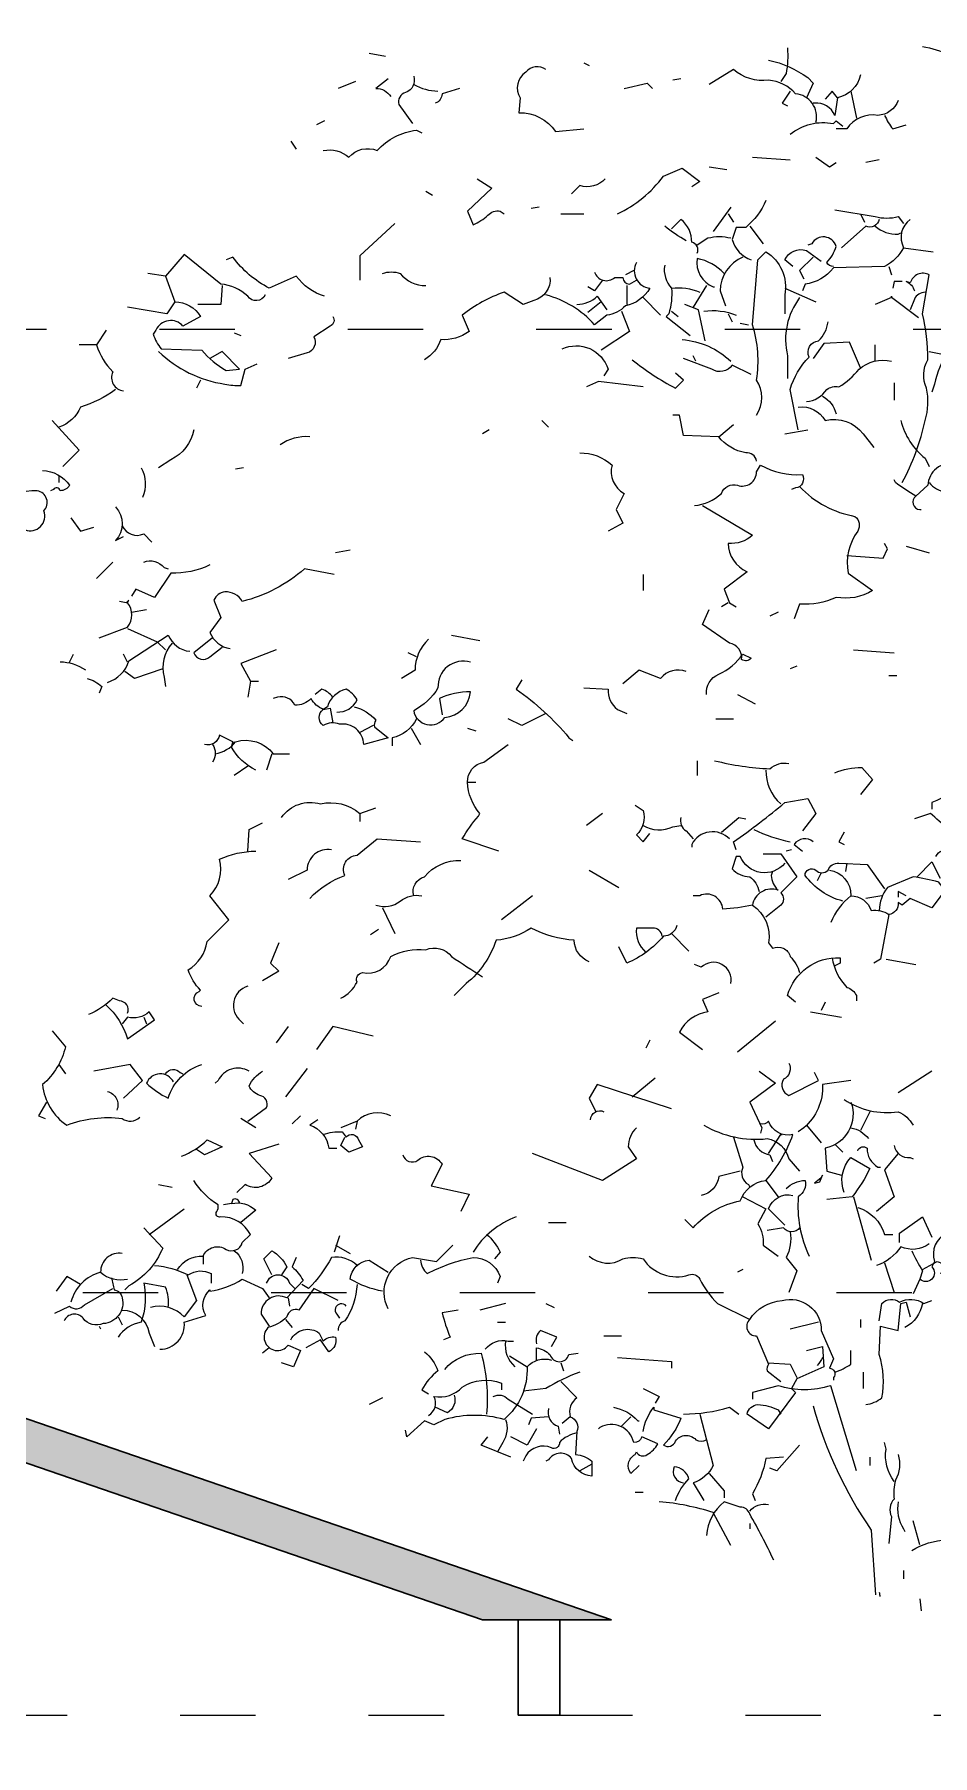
# Model space of a CAD drawing. Header units: millimetres. Extents: x 922141 to 965068, y 34629 to 256118.
# Drawn here: x 945021 to 947166, y 84381 to 88490 of the extents above; entities that cross this region are included whole.
import ezdxf

# ---------------------------------------------------------------- set-up
doc = ezdxf.new("R2010")
doc.units = ezdxf.units.MM
doc.linetypes.add('ACAD_ISO03W100', pattern=[30, 12, -18])
for name, color, linetype, lineweight in [('ABA_02_wall', 7, 'Continuous', 30), ('HATCH', 8, 'Continuous', 5), ('MCA__ LANDSCAPE', 136, 'Continuous', 5)]:
    doc.layers.add(name, color=color, linetype=linetype, lineweight=lineweight)
doc.layers.add('ABA_09_ hatch rcc', color=43, linetype='Continuous')
doc.layers.add('MCA__ PISCINA ELEV.', color=91, linetype='Continuous')

# ---------------------------------------------------------------- blocks, each defined once
blk = doc.blocks.new('05')
at = {"layer": 'HATCH'}
for points in [[(617832.1, 367496.1, -0.055374), (617828.9, 367434.8), (617816, 367415.5)], [(618154.4, 367499.3, -0.175232), (618270.4, 367438, -0.323349), (618328.4, 367444.5)], [(617787, 367467.1, -0.099014), (617880.4, 367425.2), (617893.3, 367412.3), (617877.2, 367376.8)], [(616878.1, 367421.9), (616849.1, 367399.4, -0.259125), (616884.5, 367380)], [(616939.3, 367428.4, -0.4142), (616920, 367389.7, 0.4142), (616903.9, 367360.7), (616936.1, 367315.6)], [(617255.2, 367444.5, 0.401794), (617206.8, 367438, 0.4142), (617193.9, 367376.8), (617190.7, 367341.4, -0.260452), (617277.7, 367296.2), (617345.4, 367302.7)], [(617899.8, 367318.8, 0.462555), (617851.4, 367386.5, 0.199997), (617787, 367418.7, -0.211655), (617703.2, 367444.5), (617645.2, 367409)], [(618006.1, 367431.6, -0.294113), (617951.3, 367376.8), (617938.4, 367392.9), (617922.3, 367373.6)], [(616939.3, 367409, 0.128769), (616997.3, 367392.9)], [(617048.9, 367399.4), (617007, 367386.5, -0.310577), (616990.9, 367363.9)], [(617951.3, 367376.8), (617944.9, 367334.9, 0.333328), (617896.6, 367363.9), (617893.3, 367363.9)], [(618096.4, 367370.4, -0.290726), (618048, 367334.9, 0.300995), (617973.9, 367302.7), (617948.1, 367302.7)], [(618064.1, 367334.9, 0.062256), (618083.5, 367302.7), (618115.7, 367312.3)], [(616723.4, 367251.1, -0.236053), (616784.6, 367235, -0.326447), (616852.3, 367251.1, -0.184021), (616945.8, 367299.5), (616958.7, 367293)], [(617838.5, 367289.8, -0.223526), (617941.7, 367315.6), (617948.1, 367322), (617964.2, 367309.1)], [(617426, 367099.6, 0.122345), (617535.6, 367189.9), (617580.7, 367209.2), (617622.6, 367177), (617603.3, 367164.1)], [(617090.8, 367183.4), (617126.3, 367160.9), (617068.2, 367106.1), (617081.1, 367073.8, 0.078461), (617116.6, 367096.4, -0.276978), (617145.6, 367106.1), (617155.3, 367099.6)], [(617397, 367183.4, -0.286789), (617335.8, 367167.3), (617316.4, 367148)], [(617780.5, 367131.9, -0.117401), (617732.2, 367067.4), (617709.6, 367067.4), (617699.9, 367038.4, 0.240356), (617745.1, 366990)], [(617616.2, 367006.2, 0.5), (617603.3, 367031.9, 0.2388), (617577.5, 367086.7), (617554.9, 367064.2)], [(618125.4, 367086.7, 0.376556), (618109.3, 367019.1, -0.145767), (618064.1, 366973.9), (617941.7, 366970.7, -0.199722), (617874, 366932), (617867.5, 366915.9)], [(617944.9, 367109.3), (618041.6, 367093.2, 0.121368), (618096.4, 367093.2), (618109.3, 367077.1)], [(618051.3, 367086.7, -0.480621), (618019, 367070.6), (617961, 367019.1)], [(617590.4, 367035.2, -0.042465), (617538.8, 367070.6)], [(617696.7, 367041.6, 0.118042), (617641.9, 367041.6), (617616.2, 367025.5)], [(617941.7, 366973.9, -0.236053), (617925.6, 366983.6, 0.120438), (617948.1, 367022.3, 0.660995), (617890.1, 367028.7), (617880.4, 367025.5)], [(618041.6, 367070.6, 0.193741), (618096.4, 367051.3), (618102.8, 367054.5)], [(616584.8, 366906.3, -0.568253), (616542.9, 366903, 0.175797), (616478.4, 366932), (616391.4, 367002.9), (616346.3, 366951.4), (616304.4, 366957.8)], [(617758, 366619.4, 0.309357), (617758, 366703.2, 0.119644), (617748.3, 366835.3), (617761.2, 366990), (617780.5, 367009.4, -0.308212), (617825.6, 366906.3), (617825.6, 366861.1)], [(617845, 366973.9), (617825.6, 366990, -0.375732), (617877.2, 367012.6), (617912.7, 366986.8)], [(616726.6, 366903, -0.163284), (616658.9, 366951.4), (616594.5, 366922.4, -0.113754), (616507.4, 366996.5), (616491.3, 366990)], [(616865.2, 366957.8, -0.162277), (616907.1, 366957.8, 0.236053), (616968.3, 366928.8)], [(617471.1, 366983.6, 0.536423), (617503.3, 366922.4, -0.215927), (617445.3, 366880.5, -0.178345), (617400.2, 366857.9), (617371.2, 366835.3, 0.146225), (617255.2, 366906.3)], [(617371.2, 366961, 0.548935), (617419.5, 366948.2), (617438.9, 366948.2, 0.4142), (617455, 366932), (617471.1, 366941.7)], [(617538.8, 366977.2, 0.236053), (617554.9, 366922.4, -0.099014), (617548.5, 366861.1), (617542, 366854.7), (617600, 366809.6)], [(617680.6, 366957.8, 0.15741), (617616.2, 366993.3, 0.349701), (617654.8, 366925.6), (617658, 366925.6)], [(617725.7, 366996.5, 0.303986), (617670.9, 366915.9), (617683.8, 366880.5)], [(617264.8, 366948.2, -0.37442), (617226.2, 366893.4), (617200.4, 366883.7), (617155.3, 366912.7, 0.088013), (617055.4, 366857.9), (617071.5, 366819.2, -0.188675), (617003.8, 366799.9, -0.179413), (616965.1, 366751.5)], [(617554.9, 366922.4, -0.133911), (617622.6, 366912.7)], [(618106, 366458.3, 0.071533), (618160.8, 366606.5, 0.124786), (618164.1, 366683.9, -0.240356), (618167.3, 366751.5, 0.058014), (618154.4, 366861.1), (618170.5, 366954.6, 0.468369), (618125.4, 366935.3), (618115.7, 366938.5, -0.236053), (618135.1, 366915.9)], [(616368.9, 366890.1, -0.265564), (616430.1, 366854.7), (616388.2, 366832.1, 0.540619), (616323.7, 366822.5), (616317.3, 366812.8, 0.104111), (616336.6, 366777.3), (616433.3, 366774.1, 0.087555), (616491.3, 366725.8), (616523.6, 366729), (616481.7, 366770.9), (616452.7, 366754.8)], [(617329.3, 366883.7, 0.186783), (617377.7, 366903), (617400.2, 366870.8)], [(617861.1, 366899.8, 0.224854), (617832.1, 366761.2), (617832.1, 366706.4)], [(618160.8, 366912.7, 0.276978), (618135.1, 366896.6), (618125.4, 366870.8)], [(618273.6, 366912.7, 0.03894), (618215.6, 366770.9, 0.100754), (618183.4, 366693.5), (618176.9, 366674.2)], [(616745.9, 366854.7, -0.523941), (616739.5, 366832.1), (616700.8, 366806.3, -0.480621), (616684.7, 366767.7), (616639.6, 366754.8)], [(617632.3, 366867.6, -0.133911), (617709.6, 366857.9)], [(617857.9, 366584), (617838.5, 366680.6, -0.125), (617883.7, 366758, -0.514618), (617906.2, 366796.7, 0.178345), (617928.8, 366841.8)], [(616204.5, 366822.5), (616181.9, 366787, 0.117737), (616220.6, 366722.5, 0.515518), (616246.4, 366677.4)], [(617580.7, 366799.9, -0.167648), (617696.7, 366748.3)], [(616330.2, 366770.9, 0.155884), (616488.1, 366693.5, 0.07106), (616526.8, 366690.3), (616536.5, 366729), (616565.5, 366741.9)], [(617293.9, 366777.3, -0.456619), (617403.4, 366729), (617393.8, 366712.9)], [(617461.4, 366751.5, 0.050552), (617564.6, 366683.9), (617583.9, 366703.2), (617564.6, 366719.3)], [(617745.1, 366716.1), (617699.9, 366738.7, -0.407791), (617651.6, 366729), (617583.9, 366754.8)], [(617877.2, 366651.6, 0.236053), (617925.6, 366680.6, -0.192581), (617954.6, 366687.1, 0.099014), (618002.9, 366729, -0.236053), (618080.3, 366748.3)], [(616227, 366680.6, -0.092499), (616143.2, 366638.7, -0.224854), (616091.7, 366590.4)], [(617857.9, 366638.7, -0.295731), (617922.3, 366606.5, -0.302765), (618012.6, 366574.3), (618038.4, 366542.1)], [(617915.9, 366664.5, -0.209167), (617948.1, 366622.6)], [(617758, 366509.8, 0.4142), (617732.2, 366529.2, -0.184021), (617667.7, 366567.8), (617583.9, 366571.1), (617574.3, 366619.4), (617558.1, 366619.4)], [(618102.8, 366606.5, 0.166275), (618160.8, 366516.3), (618170.5, 366496.9)], [(616414, 366584, -0.245377), (616359.2, 366513), (616330.2, 366493.7)], [(616691.2, 366567.8, 0.169571), (616620.2, 366548.5)], [(617335.8, 366529.2, -0.183472), (617413.1, 366500.2, 0.356949), (617442.1, 366432.5), (617422.8, 366393.8), (617438.9, 366361.6), (617403.4, 366342.2)], [(616053, 366487.3, -0.234344), (616117.5, 366451.8, -0.276978), (616094.9, 366438.9, 0.618027), (616078.8, 366442.1), (616072.3, 366438.9)], [(616288.3, 366493.7, -0.232346), (616291.5, 366422.8)], [(617609.7, 366403.5, 0.175797), (617674.2, 366432.5, -0.406204), (617712.8, 366451.8, 0.51619), (617758, 366484), (617767.6, 366500.2, 0.147141), (617867.5, 366477.6, -0.535172), (617851.4, 366445.4), (617841.8, 366442.1)], [(618170.5, 366458.3, 0.188675), (618209.2, 366435.7, 0.343094), (618231.7, 366503.4, 0.452606), (618167.3, 366451.8), (618138.3, 366426, -0.030823), (618089.9, 366458.3), (618086.7, 366464.7)], [(616011.1, 366345.5, 0.645172), (616056.2, 366390.6, 0.599991), (616040.1, 366438.9, 0.162277), (615943.4, 366406.7), (615972.4, 366374.5)], [(617861.1, 366448.6, 0.162277), (617993.2, 366377.7, -0.368179), (617999.7, 366342.2, 0.209167), (617977.1, 366242.3), (618035.1, 366200.4, -0.185669), (617948.1, 366184.3, -0.128281), (617861.1, 366168.2), (617848.2, 366132.7)], [(616227, 366400.2, -0.400543), (616227, 366319.7), (616246.4, 366329.3)], [(617629, 366403.5), (617748.3, 366332.6, -0.21463), (617690.3, 366313.2, 0.291199), (617735.4, 366245.5), (617680.6, 366203.6), (617693.5, 366171.4), (617709.6, 366161.7)], [(618138.3, 366426, 0.697281), (618147.9, 366393.8), (618151.2, 366393.8)], [(616243.2, 366355.1, 0.4142), (616294.7, 366335.8), (616314.1, 366316.4)], [(617973.9, 366284.2, 0.008286), (618060.9, 366277.8), (618070.6, 366300.3), (618064.1, 366313.2)], [(616294.7, 366268.1, -0.34938), (616343.1, 366255.2), (616352.7, 366252)], [(616452.7, 366261.7, -0.12587), (616359.2, 366242.3), (616320.5, 366184.3), (616275.4, 366203.6), (616265.7, 366187.5)], [(616749.2, 366239.1), (616678.3, 366252, -0.120178), (616530, 366174.6, 0.278625), (616488.1, 366197.2, 0.265564), (616462.3, 366177.9), (616478.4, 366136), (616452.7, 366100.5, 0.260178), (616501, 366061.8)], [(616188.4, 366087.6), (616256.1, 366113.4, 0.337067), (616256.1, 366171.4), (616259.3, 366177.9), (616252.8, 366171.4), (616236.7, 366174.6)], [(617638.7, 365952.2, -0.333328), (617667.7, 366000.6, 0.137939), (617725.7, 366048.9), (617745.1, 366039.3, -0.4142), (617722.5, 366036, 0.40065), (617693.5, 366074.7), (617629, 366119.8), (617645.2, 366155.3)], [(616207.7, 365981.3, 0.253723), (616259.3, 366032.8), (616352.7, 366094.1, 0.268112), (616404.3, 366055.4)], [(616362.4, 366074.7, 0.25499), (616343.1, 365994.1), (616346.3, 365971.6)], [(616459.1, 366087.6), (616414, 366052.2, 0.546783), (616452.7, 366042.5), (616481.7, 366065.1)], [(616974.8, 366084.4, 0.206955), (616942.5, 366010.3), (616910.3, 365990.9)], [(616156.1, 366010.3, 0.152283), (616094.9, 366029.6)], [(617074.7, 366029.6, 0.515121), (616997.3, 365968.4, -0.142853), (616939.3, 365913.6, 0.670273), (617013.5, 365897.5, 0.37204), (617074.7, 365958.7, 0.116058), (617000.6, 365942.6), (617007, 365903.9)], [(616159.4, 365990.9, -0.104111), (616194.8, 365971.6), (616188.4, 365955.5)], [(617197.2, 365987.7), (617184.3, 365965.1, -0.06604), (617310, 365849.1), (617319.6, 365842.7)], [(617590.4, 366007, 0.322357), (617529.1, 365990.9), (617477.6, 366010.3), (617438.9, 365978)], [(616797.5, 365923.2, -0.146225), (616849.1, 365891, 0.236053), (616845.9, 365874.9), (616878.1, 365849.1), (616820.1, 365833, 0.449966), (616762.1, 365881.3, 0.248367), (616723.4, 365878.1, -0.5), (616723.4, 365916.8, -0.17128), (616694.4, 365942.6, -0.201935), (616655.7, 365926.5, 0.369919), (616613.8, 365945.8), (616604.1, 365942.6)], [(616745.9, 365945.8, 0.162277), (616720.2, 365965.1), (616704, 365952.2)], [(616755.6, 365910.4, 0.300919), (616804, 365939.4, 0.14502), (616778.2, 365965.1, 0.261322), (616733.1, 365923.2), (616723.4, 365916.8), (616739.5, 365920), (616745.9, 365884.6)], [(617345.4, 365968.4), (617403.4, 365965.1, 0.24263), (617426, 365916.8), (617448.6, 365907.1)], [(616945.8, 365894.2, -0.236053), (616887.8, 365849.1), (616887.8, 365829.8)], [(616562.2, 365771.8, -0.149628), (616504.2, 365826.6), (616507.4, 365839.4), (616475.2, 365855.6, -0.447098), (616439.8, 365833)], [(616459.1, 365833, -0.309357), (616459.1, 365791.1)], [(616465.5, 365810.4, 0.176727), (616513.9, 365839.4, -0.312363), (616604.1, 365810.4), (616642.8, 365810.4)], [(617068.2, 365742.8, -0.373596), (617106.9, 365791.1), (617164.9, 365833)], [(617658, 365794.3, 0.051254), (617790.2, 365775, -0.236053), (617835.3, 365787.9)], [(617780.5, 365771.8, 0.223816), (617816, 365691.2)], [(617944.9, 365765.3, -0.096176), (618009.4, 365778.2), (618035.1, 365749.2), (618006.1, 365713.7)], [(617142.4, 365578.4), (617055.4, 365607.4, -0.051254), (617094, 365662.2), (617097.3, 365668.6, -0.175888), (617068.2, 365742.8), (617087.6, 365742.8)], [(618260.7, 365678.3, -0.085083), (618283.3, 365752.4, 0.302765), (618264, 365746, -0.07106), (618176.9, 365694.4), (618176.9, 365678.3)], [(616623.5, 365659, -0.32045), (616716.9, 365691.2, -0.236053), (616810.4, 365668.6), (616849.1, 365681.5)], [(617467.9, 365688), (617487.2, 365675.1, -0.286789), (617471.1, 365617.1), (617487.2, 365600.9), (617503.3, 365620.3)], [(617709.6, 365581.6), (617703.2, 365600.9, 0.024628), (617825.6, 365694.4), (617880.4, 365704.1), (617899.8, 365668.6), (617867.5, 365626.7)], [(617577.5, 365659, 0.350769), (617590.4, 365626.7), (617606.5, 365607.4)], [(618186.6, 365565.5, -0.4142), (618222.1, 365578.4, 0.618027), (618247.9, 365581.6, 0.236053), (618257.5, 365597.7, -0.025253), (618173.7, 365668.6), (618135.1, 365655.7)], [(616691.2, 365465.6, -0.116058), (616775, 365520.4, -0.535172), (616804, 365568.7), (616852.3, 365607.4), (616955.4, 365600.9)], [(617487.2, 365639.6, 0.241745), (617558.1, 365636.4), (617577.5, 365639.6)], [(617693.5, 365607.4, 0.511978), (617603.3, 365594.5), (617603.3, 365588.1)], [(617751.5, 365630, 0.067184), (617838.5, 365600.9)], [(617893.3, 365600.9, 0.442368), (617848.2, 365594.5), (617867.5, 365578.4)], [(616433.3, 365207.7, -0.833054), (616426.9, 365243.2), (616430.1, 365246.4, -0.119873), (616401.1, 365294.8, 0.221848), (616446.2, 365362.4), (616497.8, 365414), (616452.7, 365472, 0.27034), (616475.2, 365559, -0.106506), (616562.2, 365578.4)], [(616742.7, 365581.6, 0.45993), (616684.7, 365533.3), (616639.6, 365510.7)], [(617825.6, 365549.4, -0.564011), (617719.3, 365565.5), (617709.6, 365565.5), (617699.9, 365536.5, 0.218246), (617741.8, 365517.1, -0.192581), (617764.4, 365481.7)], [(617774.1, 365571.9), (617816, 365571.9), (617854.7, 365517.1), (617816, 365478.5, -0.449051), (617816, 365449.5), (617780.5, 365420.5)], [(616939.3, 365472, -0.4142), (616965.1, 365517.1, -0.238144), (617052.1, 365555.8)], [(617796.6, 365530), (617793.4, 365520.4, 0.184647), (617809.5, 365484.9, 0.468903), (617748.3, 365449.5, -0.044617), (617677.4, 365439.8, 0.533737), (617622.6, 365472), (617606.5, 365472)], [(617964.2, 365459.1, -0.174515), (617874, 365520.4, -0.618027), (617899.8, 365533.3, 0.449051), (617928.8, 365533.3, -0.343094), (617954.6, 365549.4), (618022.2, 365546.2), (618064.1, 365488.1)], [(617932, 365533.3, -0.376953), (617983.6, 365472, -0.312363), (618031.9, 365436.6, -0.205246), (618073.8, 365426.9)], [(618206, 365481.7), (618176.9, 365443), (618125.4, 365465.6), (618106, 365449.5), (618096.4, 365455.9, -0.4142), (618073.8, 365426.9), (618054.5, 365320.5), (618038.4, 365310.9)], [(618273.6, 365436.6, -0.118393), (618193.1, 365504.3, 0.030823), (618131.8, 365517.1), (618070.6, 365491.4, 0.162277), (618051.3, 365436.6)], [(616849.1, 365449.5, 0.257919), (616907.1, 365459.1, -0.212204), (616958.7, 365472)], [(617748.3, 365449.5, -0.293182), (617787, 365359.2), (617796.6, 365346.3, -0.468369), (617838.5, 365327, -0.120438), (617861.1, 365288.3)], [(617983.6, 365472, 0.129364), (617935.2, 365407.6)], [(617567.8, 365401.1, -0.343094), (617535.6, 365375.3, -0.113617), (617448.6, 365310.9), (617429.2, 365349.6)], [(617358.3, 365314.1, -0.308884), (617322.9, 365365.7, -0.103271), (617219.7, 365394.7, -0.126938), (617135.9, 365365.7, -0.14415), (617065, 365262.5), (617036, 365233.5)], [(617532.4, 365375.3, 0.4142), (617509.8, 365394.7), (617471.1, 365394.7, 0.243301), (617493.7, 365336.7)], [(616765.3, 365227.1, 0.166656), (616804, 365265.8, -0.5), (616816.9, 365288.3, 0.389191), (616884.5, 365327, -0.142044), (616968.3, 365343.1, -0.33754), (617029.6, 365327, 0.010635), (617103.7, 365278.6)], [(617851.4, 365217.4), (617832.1, 365233.5, -0.349792), (617957.8, 365323.8), (617957.8, 365310.9), (617944.9, 365304.4)], [(617938.4, 365323.8, 0.149368), (617973.9, 365252.9, -0.224854), (617996.5, 365233.5), (617996.5, 365220.6)], [(617696.7, 365262.5, 0.730927), (617625.8, 365301.2), (617609.7, 365307.7)], [(616542.9, 365256.1, 0.605072), (616526.8, 365172.3), (616533.2, 365165.8)], [(617667.7, 365240), (617629, 365223.9), (617641.9, 365194.8, 0.246948), (617574.3, 365146.5), (617629, 365104.6)], [(616256.1, 365191.6, 0.535172), (616236.7, 365220.6), (616220.6, 365227.1, -0.105011), (616162.6, 365188.4)], [(616204.5, 365211, -0.131912), (616256.1, 365130.4), (616320.5, 365175.5), (616307.6, 365194.8, -0.265564), (616256.1, 365182), (616243.2, 365165.8)], [(616075.6, 365149.7), (616107.8, 365111.1, -0.154999), (616053, 365020.8, 0.223892), (616111, 364924.1, -0.123093), (616243.2, 364940.2, 0.388977), (616285.1, 364943.5)], [(617835.3, 365072.4, -0.433228), (617822.4, 365033.7, 0.458542), (617835.3, 364995), (617906.2, 365030.5), (617896.6, 365049.8)], [(616365.6, 365027.3, 0.651398), (616301.2, 365024, 0.07106), (616352.7, 364988.6, -0.240356), (616433.3, 365069.2)], [(616346.3, 365046.6, -0.496567), (616381.7, 365049.8), (616388.2, 365046.6)], [(616546.1, 365053, 0.436615), (616472, 365030.5), (616465.5, 365024)], [(616542.9, 364933.8), (616588, 364966, 0.480621), (616571.9, 364995, -0.199997), (616546.1, 365017.6, -0.138779), (616578.4, 365053)], [(617983.6, 365030.5), (617915.9, 365020.8, -0.233124), (617870.8, 364917.7), (617857.9, 364908)], [(616207.7, 365004.7, -0.45993), (616230.3, 364959.6)], [(616884.5, 364946.7, 0.307983), (616804, 364933.8), (616765.3, 364917.7)], [(617361.5, 364937, -0.535172), (617393.8, 364956.3)], [(617983.6, 364978.9, -0.458496), (617922.3, 364869.3), (617925.6, 364814.5), (617961, 364804.9)], [(617967.5, 364985.4, 0.188583), (618096.4, 364956.3, -0.162277), (618131.8, 364924.1)], [(616710.5, 364937), (616691.2, 364924.1, -0.298172), (616736.3, 364869.3), (616755.6, 364869.3)], [(616723.4, 364901.6, -0.123093), (616768.5, 364908), (616778.2, 364895.1, -0.659393), (616807.2, 364888.7), (616816.9, 364872.6), (616784.6, 364859.7), (616765.3, 364875.8), (616775, 364895.1)], [(617471.1, 364917.7, 0.199295), (617451.8, 364872.6), (617471.1, 364843.5), (617390.5, 364792), (617222.9, 364856.4)], [(617587.1, 364698.5), (617606.5, 364679.2, -0.162277), (617719.3, 364743.6, -0.290405), (617780.5, 364792, 0.095474), (617845, 364901.6, -0.390442), (617787, 364933.8, -0.302765), (617767.6, 364927.3)], [(617632.3, 364924.1, 0.158966), (617783.7, 364891.9, -0.30159), (617835.3, 364843.5), (617861.1, 364814.5)], [(617983.6, 364917.7, -0.195877), (618025.5, 364891.9)], [(616385, 364850, 0.099014), (616446.2, 364888.7), (616481.7, 364872.6), (616439.8, 364853.2), (616420.4, 364866.1)], [(616617, 364879), (616546.1, 364856.4), (616600.9, 364798.4, -0.427582), (616536.5, 364782.3), (616517.1, 364763)], [(617703.2, 364895.1), (617725.7, 364824.2, 0.397079), (617738.6, 364782.3), (617741.8, 364775.9)], [(617751.5, 364888.7, 0.302765), (617790.2, 364853.2), (617796.6, 364837.1)], [(617999.7, 364862.9, -0.523941), (618022.2, 364869.3, 0.276978), (618048, 364824.2), (618054.5, 364824.2)], [(618086.7, 364875.8, 0.4142), (618125.4, 364846.8), (618131.8, 364843.5)], [(618218.8, 364866.1), (618257.5, 364853.2), (618215.6, 364792), (618264, 364743.6, 0.212204), (618212.4, 364666.3, 0.383728), (618183.4, 364598.6), (618176.9, 364585.7, -1), (618147.9, 364556.7), (618131.8, 364521.2)], [(616913.5, 364853.2, 0.514618), (616949, 364840.3, -0.489075), (617007, 364830.7), (616981.2, 364779.1), (617071.5, 364759.7), (617052.1, 364717.8)], [(617967.5, 364763, -0.290756), (617983.6, 364846.8), (618028.7, 364821, -0.05574), (617986.8, 364753.3), (617925.6, 364746.9)], [(616375.3, 364579.3, -0.276978), (616436.5, 364611.5, -0.468369), (616491.3, 364627.6, 0.486771), (616530, 364643.7), (616549.3, 364663.1, 0.290726), (616478.4, 364705, -0.720749), (616468.8, 364717.8, 0.236053), (616472, 364734, -0.111099), (616414, 364792)], [(617719.3, 364814.5), (617667.7, 364801.6, -0.333328), (617625.8, 364756.5)], [(617828.9, 364772.6, -0.199295), (617874, 364792, -0.32045), (617857.9, 364753.3, 0.132065), (617883.7, 364611.5)], [(616523.6, 364737.2, 0.535172), (616507.4, 364746.9), (616504.2, 364737.2), (616484.9, 364734)], [(617725.7, 364753.3), (617780.5, 364724.3), (617761.2, 364688.8, -0.148178), (617774.1, 364637.3), (617809.5, 364611.5)], [(617825.6, 364685.6), (617787, 364724.3, -0.390442), (617845, 364756.5)], [(616504.2, 364737.2, -0.236053), (616562.2, 364721.1), (616526.8, 364692.1)], [(617184.3, 364705, 0.16748), (617081.1, 364621.2)], [(617999.7, 364727.5, -0.25058), (618064.1, 364663.1), (618083.5, 364663.1)], [(616294.7, 364679.2), (616339.9, 364630.8, -0.170334), (616259.3, 364540.6), (616249.6, 364530.9)], [(617113.4, 364663.1, -0.113876), (617145.6, 364621.2), (617132.7, 364605)], [(617861.1, 364679.2, -0.5), (617822.4, 364679.2), (617783.7, 364672.7)], [(617838.5, 364669.5, -0.162277), (617828.9, 364608.3), (617854.7, 364576), (617835.3, 364524.5)], [(616243.2, 364617.9, 0.469498), (616191.6, 364572.8, 0.27272), (616120.7, 364501.9)], [(616510.7, 364624.4, -0.302765), (616530, 364569.6)], [(616600.9, 364566.4), (616581.6, 364605), (616600.9, 364624.4, -0.137939), (616636.4, 364585.7), (616623.5, 364566.4)], [(616878.1, 364485.8, -0.493149), (616936.1, 364608.3), (616994.1, 364598.6), (617032.8, 364637.3)], [(618170.5, 364640.5, -0.276978), (618102.8, 364634, -0.162277), (618044.8, 364588.9)], [(618128.6, 364624.4, 0.021729), (618154.4, 364576), (618147.9, 364556.7)], [(616320.5, 364588.9, -0.101349), (616401.1, 364566.4, -0.291199), (616455.9, 364569.6), (616455.9, 364547)], [(616658.9, 364608.3), (616649.3, 364585.7, -0.099014), (616675, 364553.5), (616636.4, 364511.6, 0.574356), (616575.1, 364472.9), (616594.5, 364443.9)], [(616804, 364588.9, 0.238327), (616742.7, 364608.3, -0.081085), (616687.9, 364534.1), (616671.8, 364543.8)], [(616865.2, 364527.7, -0.092926), (616787.8, 364556.7, -0.358765), (616833, 364601.8), (616878.1, 364572.8)], [(616955.4, 364601.8, 0.173203), (616971.6, 364569.6, -0.070847), (617081.1, 364608.3, -0.319672), (617145.6, 364563.1), (617139.1, 364547)], [(617358.3, 364611.5, 0.330124), (617438.9, 364605, -0.133911), (617487.2, 364605, 0.333328), (617596.8, 364566.4, -0.4142), (617622.6, 364556.7, 0.089432), (617664.5, 364498.7), (617741.8, 364460, 0.705521), (617758, 364421.3), (617787, 364353.7, 0.236053), (617783.7, 364337.5), (617816, 364311.8)], [(618154.4, 364579.3), (618189.8, 364598.6, -0.336868), (618212.4, 364572.8), (618196.3, 364569.6)], [(616217.4, 364559.9, -0.023788), (616223.8, 364530.9, -0.333328), (616243.2, 364511.6, -0.469284), (616198, 364450.3, -0.34938), (616149.7, 364463.2, 0.562729), (616104.6, 364456.8)], [(616191.6, 364572.8, 0.236053), (616256.1, 364556.7)], [(616352.7, 364489, 0.140045), (616346.3, 364537.4), (616294.7, 364547, -0.090897), (616294.7, 364476.1), (616288.3, 364453.6, 0.205246), (616233.5, 364418.1)], [(616397.9, 364566.4), (616420.4, 364505.1), (616391.4, 364466.5, 0.27034), (616310.8, 364489)], [(616333.4, 364389.1, 0.444092), (616391.4, 364453.6), (616443, 364469.7, -0.367569), (616452.7, 364530.9), (616452.7, 364527.7, 0.109772), (616530, 364556.7), (616578.4, 364534.1), (616594.5, 364511.6)], [(616588, 364547, -0.720749), (616642.8, 364547), (616655.7, 364534.1)], [(616804, 364543.8, -0.136566), (616775, 364456.8, 0.355026), (616758.8, 364434.2)], [(616082, 364475.6), (616117.5, 364492.2, 0.449051), (616152.9, 364495.5), (616220.6, 364534.1)], [(616758.8, 364505.1), (616700.8, 364534.1), (616665.4, 364482.6, 0.480621), (616636.4, 364466.5, -0.128952), (616591.2, 364440.7, 1.068878), (616639.6, 364398.8), (616668.6, 364385.9), (616652.5, 364347.2), (616623.5, 364356.9)], [(616778.2, 364492.2, 1.023514), (616755.6, 364472.9), (616762.1, 364463.2)], [(617741.8, 364460, -0.236053), (617819.2, 364505.1, -0.501511), (617912.7, 364434.2), (617941.7, 364366.5), (617932, 364344, -0.663971), (617941.7, 364321.4), (617941.7, 364315)], [(618019, 364257, 0.131805), (618057.7, 364273.1, 0.124512), (618051.3, 364376.2), (618054.5, 364443.9), (618096.4, 364434.2), (618102.8, 364498.7), (618115.7, 364501.9), (618125.4, 364466.5)], [(618051.3, 364456.8), (618057.7, 364498.7, -0.380188), (618099.6, 364501.9, -0.274826), (618157.6, 364498.7), (618176.9, 364505.1)], [(618154.4, 364498.7, -0.236053), (618112.5, 364440.7)], [(616243.2, 364482.6, -0.363541), (616307.6, 364427.8), (616320.5, 364395.5)], [(617045.7, 364482.6), (617007, 364476.1, 0.033661), (617026.3, 364418.1), (617010.2, 364411.7)], [(616646, 364411.7, -0.465576), (616713.7, 364427.8), (616723.4, 364408.4, -0.276978), (616752.4, 364418.1, -0.362045), (616736.3, 364382.7), (616716.9, 364411.7), (616681.5, 364392.3)], [(617268.1, 364395.5), (617281, 364418.1), (617242.3, 364434.2, 0.276978), (617232.6, 364402)], [(616965.1, 364382.7, -0.128281), (616997.3, 364337.5, 0.099014), (616958.7, 364292.4), (616974.8, 364282.7)], [(617013.5, 364340.8, -0.238144), (617100.5, 364379.4, -0.090164), (617113.4, 364234.4)], [(617110.1, 364389.1, -0.302765), (617164.9, 364408.4), (617177.8, 364408.4)], [(617158.5, 364408.4, 0.24913), (617181, 364347.2)], [(617168.2, 364373), (617210.1, 364347.2, -0.286789), (617268.1, 364363.3)], [(617232.6, 364363.3), (617232.6, 364392.3, -0.162277), (617264.8, 364376.2, 0.754288), (617310, 364376.2), (617332.5, 364379.4)], [(617877.2, 364385.9), (617915.9, 364395.5), (617919.1, 364347.2), (617854.7, 364318.2), (617841.8, 364295.6), (617851.4, 364286), (617787, 364198.9), (617735.4, 364234.4, -0.336868), (617761.2, 364257, -0.108856), (617809.5, 364244.1), (617816, 364234.4)], [(617944.9, 364334.3, 0.069427), (617983.6, 364353.7), (617983.6, 364385.9)], [(617210.1, 364347.2, -0.231033), (617155.3, 364221.5, 0.136353), (617013.5, 364221.5), (616987.7, 364208.6), (616965.1, 364218.3), (616923.2, 364179.6), (616920, 364195.7)], [(617335.8, 364334.3, 0.049606), (617255.2, 364295.6), (617200.4, 364289.2)], [(617915.9, 364369.8, -0.090164), (617903, 364350.4)], [(616974.8, 364231.2, 0.40065), (616987.7, 364276.3, 0.257919), (617055.4, 364298.9, -0.231781), (617148.8, 364308.5), (617148.8, 364292.4)], [(617290.6, 364311.8), (617329.3, 364273.1, 0.32045), (617313.2, 364228), (617293.9, 364211.8)], [(617996.5, 364099), (617935.2, 364302.1, -0.154739), (617809.5, 364302.1), (617748.3, 364286), (617748.3, 364269.9)], [(617036, 364279.5, -0.362045), (617019.9, 364237.6), (616990.9, 364250.5)], [(617129.5, 364276.3, -0.343094), (617164.9, 364269.9), (617222.9, 364234.4)], [(617416.3, 364250.5, -0.17128), (617474.3, 364218.3), (617477.6, 364218.3)], [(617487.2, 364192.5, -0.134369), (617513, 364250.5), (617513, 364244.1), (617577.5, 364224.7, -0.105927), (617535.6, 364160.3, 0.49527), (617564.6, 364169.9, -0.489075), (617612.9, 364173.2, 0.265564), (617638.7, 364173.2)], [(617583.9, 364234.4, 0.070572), (617693.5, 364250.5), (617716.1, 364234.4)], [(617893.3, 364253.7, 0.080399), (618031.9, 363957.2), (618041.9, 363802.4)], [(617158.5, 364221.5, -0.23912), (617152, 364166.7), (617139.1, 364144.2)], [(617313.2, 364228, -0.4142), (617329.3, 364192.5), (617326.1, 364137.7, -0.162277), (617364.8, 364121.6), (617364.8, 364086.1, -0.344589), (617316.4, 364128, 0.535172), (617261.6, 364124.8), (617255.2, 364121.6)], [(617261.6, 364247.3, 0.4142), (617284.2, 364205.4), (617287.4, 364186.1)], [(617477.6, 364111.9), (617458.2, 364092.6, -0.470993), (617467.9, 364137.7), (617471.1, 364144.2, 0.475967), (617496.9, 364137.7, 0.14502), (617522.7, 364163.5), (617484, 364179.6, -0.386597), (617464.7, 364166.7, 0.509613), (617384.1, 364202.2), (617380.9, 364198.9)], [(617622.6, 364234.4), (617654.8, 364111.9, -0.207977), (617606.5, 364070), (617632.3, 364028.1)], [(617329.3, 364189.3, 0.15036), (617287.4, 364166.7, -0.618027), (617268.1, 364153.8, 0.369919), (617206.8, 364134.5), (617200.4, 364121.6)], [(618086.7, 364073.3, -0.198715), (618067.4, 364150.6), (618064.1, 364166.7)], [(617822.4, 364131.3), (617780.5, 364128, -0.085388), (617748.3, 364044.2), (617754.7, 364028.1)], [(618096.4, 364137.7, -0.203796), (618089.9, 364076.5, 0.099014), (618086.7, 364031.4, 0.312363), (618080.3, 363989.5), (618073.8, 363925)], [(617564.6, 364028.1, -0.116058), (617596.8, 364079.7, 0.309357), (617561.4, 364108.7, 0.514618), (617583.9, 364070)], [(617697, 363920.9), (617654.8, 363999.1, 0.05777), (617525.9, 364024.9)], [(617799.1, 363885.8, 0.020385), (617741.8, 363995.9, 0.333328), (617719.3, 364012), (617680.6, 364024.9, 0.208282), (617638.7, 363944.3)], [(617741.8, 364002.3, -0.286789), (617787, 364018.5)], [(618096.4, 364024.9, 0.192581), (618109.3, 363960.4), (618112.5, 363954)], [(618128.6, 363908.9, -0.115112), (618212.4, 363934.7, -0.120438), (618254.3, 363947.6, 0.535172), (618286.5, 363928.2)], [(618051.3, 363809, -0.010238), (618052.7, 363798.7)], [(618147.9, 363792.9, 0.016214), (618151.6, 363764.7)]]:
    blk.add_lwpolyline(points, format="xyb", dxfattribs=at)
for points in [[(616833, 367483.2), (616871.6, 367476.7)], [(617345.4, 367460.6), (617358.3, 367454.2)], [(616800.7, 367415.5), (616758.8, 367399.4)], [(617577.5, 367421.9), (617558.1, 367418.7)], [(617442.1, 367399.4), (617496.9, 367412.3), (617509.8, 367399.4)], [(617838.5, 367392.9), (617819.2, 367363.9), (617832.1, 367357.5)], [(617983.6, 367392.9), (617996.5, 367328.5)], [(616726.6, 367322), (616707.3, 367312.3)], [(616646, 367273.7), (616658.9, 367254.3)], [(617645.2, 367212.4), (617687.1, 367206)], [(617748.3, 367235), (617838.5, 367228.6)], [(617899.8, 367235), (617932, 367212.4), (617948.1, 367222.1)], [(618051.3, 367228.6), (618019, 367222.1)], [(616968.3, 367154.4), (616984.4, 367144.8)], [(617239.1, 367115.7), (617219.7, 367112.5)], [(617290.6, 367099.6), (617345.4, 367099.6)], [(617696.7, 367115.7), (617654.8, 367057.7)], [(617690.3, 367099.6), (617703.2, 367080.3)], [(618006.1, 367099.6), (618015.8, 367080.3)], [(616894.2, 367077.1), (616810.4, 366999.7), (616810.4, 366941.7)], [(617741.8, 367070.6), (617774.1, 367028.7)], [(618109.3, 367019.1), (618180.2, 367009.4)], [(617464.7, 366964.3), (617445.3, 366954.6)], [(617893.3, 366996.5), (617861.1, 366964.3), (617870.8, 366944.9)], [(618073.8, 366973.9), (618080.3, 366954.6)], [(616346.3, 366951.4), (616368.9, 366890.1), (616349.5, 366861.1), (616256.1, 366877.2)], [(616481.7, 366928.8), (616478.4, 366883.7), (616423.6, 366883.7)], [(617390.5, 366941.7), (617371.2, 366915.9), (617355.1, 366925.6)], [(617448.6, 366928.8), (617448.6, 366883.7)], [(617638.7, 366928.8), (617606.5, 366877.2)], [(617825.6, 366922.4), (617899.8, 366890.1)], [(618106, 366938.5), (618086.7, 366938.5), (618083.5, 366922.4)], [(617387.3, 366890.1), (617355.1, 366864.4)], [(617487.2, 366899.8), (617529.1, 366857.9)], [(617635.5, 366796.7), (617619.4, 366870.8), (617587.1, 366883.7)], [(618144.7, 366851.5), (618080.3, 366899.8), (618080.3, 366903), (618080.3, 366899.8), (618041.6, 366883.7)], [(617435.7, 366867.6), (617455, 366819.2), (617387.3, 366774.1)], [(617554.9, 366867.6), (617571, 366854.7)], [(617690.3, 366861.1), (617699.9, 366841.8)], [(617719.3, 366838.6), (617738.6, 366835.3)], [(616510.7, 366816), (616526.8, 366809.6)], [(616181.9, 366787), (616140, 366787)], [(617612.9, 366748.3), (617606.5, 366761.2)], [(618006.1, 366732.2), (617980.3, 366793.4), (617919.1, 366790.2), (617893.3, 366754.8)], [(618041.6, 366748.3), (618041.6, 366787)], [(618170.5, 366770.9), (618206, 366764.4)], [(616430.1, 366703.2), (616420.4, 366683.9)], [(617487.2, 366687.1), (617380.9, 366700), (617351.9, 366687.1)], [(618086.7, 366696.8), (618086.7, 366654.9)], [(616075.6, 366606.5), (616140, 366535.6), (616101.3, 366496.9)], [(617245.5, 366606.5), (617261.6, 366590.4)], [(617667.7, 366567.8), (617703.2, 366596.8)], [(617119.8, 366584), (617103.7, 366574.3)], [(617825.6, 366574.3), (617880.4, 366584)], [(616091.7, 366474.4), (616091.7, 366458.3)], [(616533.2, 366493.7), (616513.9, 366490.5)], [(616120.7, 366374.5), (616143.2, 366342.2), (616175.5, 366351.9)], [(618115.7, 366306.8), (618170.5, 366290.7)], [(616220.6, 366268.1), (616181.9, 366229.4)], [(616787.8, 366297.1), (616752.4, 366290.7)], [(617487.2, 366239.1), (617487.2, 366200.4)], [(616265.7, 366148.9), (616301.2, 366155.3)], [(617690.3, 366171.4), (617674.2, 366161.7)], [(617809.5, 366148.9), (617790.2, 366139.2)], [(616256.1, 366110.2), (616327, 366077.9), (616346.3, 366058.6)], [(616610.6, 366058.6), (616526.8, 366026.4), (616549.3, 365984.5), (616568.7, 365984.5)], [(617029.6, 366094.1), (617097.3, 366081.2)], [(617990, 366058.6), (618086.7, 366052.2)], [(616117.5, 366029.6), (616123.9, 366042.5), (616127.1, 366048.9)], [(616256.1, 366029.6), (616246.4, 366048.9)], [(616945.8, 366042.5), (616926.4, 366052.2)], [(617854.7, 366019.9), (617838.5, 366013.5)], [(616339.9, 366013.5), (616272.2, 365990.9), (616249.6, 366007)], [(616549.3, 365984.5), (616542.9, 365945.8)], [(618073.8, 365997.4), (618093.2, 365997.4)], [(617712.8, 365952.2), (617754.7, 365929.7)], [(617255.2, 365907.1), (617197.2, 365878.1), (617164.9, 365894.2)], [(617661.3, 365894.2), (617703.2, 365894.2)], [(616842.6, 365878.1), (616810.4, 365862)], [(616932.9, 365871.7), (616955.4, 365833)], [(617068.2, 365871.7), (617087.6, 365865.2)], [(616510.7, 365839.4), (616504.2, 365826.6)], [(616600.9, 365810.4), (616588, 365771.8)], [(616542.9, 365781.4), (616510.7, 365758.9)], [(617616.2, 365794.3), (617616.2, 365758.9)], [(616542.9, 365578.4), (616546.1, 365630), (616578.4, 365646.1)], [(616810.4, 365668.6), (616810.4, 365649.3)], [(617390.5, 365668.6), (617351.9, 365639.6)], [(617674.2, 365623.5), (617716.1, 365659), (617732.2, 365655.7)], [(617967.5, 365623.5), (617954.6, 365600.9), (617967.5, 365594.5)], [(617841.8, 365581.6), (617828.9, 365578.4)], [(617358.3, 365533.3), (617429.2, 365491.4)], [(617912.7, 365526.8), (617903, 365507.5)], [(617973.9, 365549.4), (617970.7, 365530)], [(618141.5, 365517.1), (618176.9, 365552.6), (618196.3, 365513.9)], [(618115.7, 365472), (618096.4, 365481.7), (618096.4, 365468.8)], [(616865.2, 365443), (616894.2, 365381.8)], [(617222.9, 365472), (617148.8, 365414)], [(618057.7, 365472), (618019, 365465.6)], [(616617, 365359.2), (616597.7, 365310.9), (616617, 365291.5), (616578.4, 365269)], [(616855.5, 365391.5), (616836.2, 365378.6)], [(617554.9, 365381.8), (617596.8, 365339.9)], [(618067.4, 365320.5), (618138.3, 365307.7)], [(617886.9, 365194.8), (617961, 365182)], [(617922.3, 365217.4), (617912.7, 365198.1)], [(616294.7, 365182), (616301.2, 365165.8)], [(616639.6, 365159.4), (616610.6, 365120.7)], [(616842.6, 365136.8), (616745.9, 365159.4), (616707.3, 365104.6)], [(617803.1, 365172.3), (617712.8, 365098.2)], [(617503.3, 365127.2), (617493.7, 365107.8)], [(616091.7, 365069.2), (616107.8, 365046.6)], [(616246.4, 364988.6), (616291.5, 365030.5), (616262.5, 365069.2), (616175.5, 365053)], [(616684.7, 365059.5), (616633.1, 364991.8)], [(617461.4, 364991.8), (617516.2, 365036.9)], [(617764.4, 365053), (617803.1, 365024), (617741.8, 364978.9), (617770.9, 364917.7), (617767.6, 364904.8)], [(618176.9, 365053), (618096.4, 365001.5)], [(617554.9, 364962.8), (617377.7, 365020.8), (617358.3, 364988.6), (617374.4, 364956.3)], [(616062.7, 364978.9), (616043.3, 364946.7), (616059.5, 364940.2)], [(618028.7, 364956.3), (618006.1, 364911.2)], [(616562.2, 364917.7), (616526.8, 364940.2)], [(616668.6, 364946.7), (616649.3, 364927.3)], [(616804, 364933.8), (616800.7, 364914.4)], [(617877.2, 364924.1), (617912.7, 364882.2)], [(617787, 364856.4), (617816, 364901.6), (617819.2, 364901.6)], [(617944.9, 364879), (617964.2, 364859.7)], [(618096.4, 364856.4), (618064.1, 364817.8), (618086.7, 364753.3), (618044.8, 364717.8)], [(617780.5, 364792), (617809.5, 364753.3)], [(617912.7, 364798.4), (617896.6, 364785.5), (617909.4, 364788.8), (617915.9, 364804.9), (617909.4, 364792)], [(616330.2, 364782.3), (616362.4, 364775.9)], [(617990, 364753.3), (618031.9, 364601.8)], [(616307.6, 364663.1), (616391.4, 364724.3)], [(618099.6, 364643.7), (618099.6, 364666.3), (618154.4, 364705), (618176.9, 364656.6)], [(616762.1, 364659.8), (616749.2, 364621.2)], [(617261.6, 364692.1), (617303.5, 364692.1)], [(616752.4, 364637.3), (616787.8, 364617.9)], [(616436.5, 364611.5), (616436.5, 364592.2)], [(617725.7, 364579.3), (617712.8, 364572.8)], [(618064.1, 364595.4), (618086.7, 364524.5)], [(616143.2, 364543.8), (616111, 364563.1), (616085.2, 364527.7)], [(616639.6, 364511.6), (616642.8, 364492.2)], [(617158.5, 364498.7), (617097.3, 364482.6)], [(617255.2, 364498.7), (617274.5, 364489)], [(616233.5, 364466.5), (616243.2, 364447.1)], [(616633.1, 364460), (616649.3, 364440.7)], [(618006.1, 364460), (618006.1, 364440.7)], [(616188.4, 364443.9), (616191.3, 364438)], [(617139.1, 364453.6), (617158.5, 364453.6)], [(617393.8, 364421.3), (617435.7, 364421.3)], [(617906.2, 364453.6), (617838.5, 364437.4)], [(616594.5, 364392.3), (616578.4, 364379.4)], [(617290.6, 364356.9), (617297.1, 364337.5)], [(617426, 364369.8), (617554.9, 364360.1), (617554.9, 364344)], [(617787, 364356.9), (617838.5, 364353.7), (617854.7, 364321.4)], [(618012.6, 364334.3), (618012.6, 364295.6)], [(617487.2, 364295.6), (617525.9, 364276.3), (617516.2, 364260.2)], [(616865.2, 364273.1), (616833, 364257)], [(617261.6, 364228), (617219.7, 364224.7), (617213.3, 364208.6)], [(617458.2, 364228), (617435.7, 364205.4)], [(617171.4, 364131.3), (617100.5, 364160.3), (617116.6, 364179.6)], [(617232.6, 364198.9), (617210.1, 364160.3), (617171.4, 364179.6)], [(617861.1, 364160.3), (617806.3, 364099), (617790.2, 364105.5)], [(618028.7, 364131.3), (618028.7, 364111.9)], [(617364.8, 364115.1), (617335.8, 364099)], [(617645.2, 364092.6), (617680.6, 364050.7), (617680.6, 364034.6)], [(617467.9, 364047.5), (617487.2, 364047.5)], [(617741.8, 363973.3), (617741.8, 363960.4)], [(618147.9, 363921.8), (618131.8, 363979.8)], [(618109.3, 363860.5), (618109.3, 363841.2)]]:
    blk.add_lwpolyline(points, dxfattribs=at)

msp = doc.modelspace()

# ---------------------------------------------------------------- hatches: boundary and pattern name
at = {"layer": 'ABA_09_ hatch rcc', "lineweight": 30, "true_color": 0xc7c8ca}
h = msp.add_hatch(color=9, dxfattribs=at)
h.dxf.hatch_style = 1
h.paths.add_polyline_path([(937586.25, 85686.06), (937436.25, 85686.06), (937436.25, 85636.06), (937436.25, 85336.06), (938586.25, 85336.06), (938586.25, 85486.06), (937586.25, 85486.06)])
h.paths.add_polyline_path([(941516.25, 86138.57), (944217.36, 85210.82), (944217.36, 85086.06), (944447.36, 85086.06), (944447.36, 85269.28), (946091, 84704.74), (946398.84, 84704.74), (941516.25, 86381.76), (941286.25, 86381.76), (941286.25, 85486.06), (938816.25, 85486.06), (938816.27, 85685.38), (938586.27, 85685.38), (938586.25, 85086.06), (938816.25, 85086.06), (938816.25, 85336.06), (941286.25, 85336.06), (941286.25, 85086.06), (941516.25, 85086.06)])
h.paths.add_polyline_path([(929516.25, 84626.86), (929286.25, 84626.86), (928986.25, 84626.86), (928986.25, 84476.86), (929286.25, 84476.86), (929516.25, 84476.86)])
h.paths.add_polyline_path([(929516.25, 83176.86), (929286.25, 83176.86), (929136.25, 83176.86), (929136.25, 83076.86), (929516.25, 83076.86)])
h.paths.add_polyline_path([(934616.25, 85154.74), (934386.25, 85154.74), (934386.25, 84704.74), (933936.25, 84704.74), (933936.25, 84476.86), (934616.25, 84476.86)])
h.paths.add_polyline_path([(934616.25, 87936.06), (934386.25, 87936.06), (934386.25, 87786.06), (934616.25, 87786.06)])
h.paths.add_polyline_path([(933561.25, 88910.5), (936611.25, 89781.79), (939661.25, 88910.5), (939661.25, 88636.06), (939761.25, 88636.06), (939761.25, 88881.93), (939935.83, 88832.06), (939935.83, 88936.06), (936611.25, 89885.79), (933314.15, 88943.9), (933314.15, 88839.9), (933461.25, 88881.93), (933461.25, 88636.06), (933561.25, 88636.06)])
h.paths.add_polyline_path([(942560.08, 88381.45), (939761.25, 88736.86), (939761.25, 88636.06), (942560.08, 88280.65)])
h.paths.add_polyline_path([(936016.25, 85386.06), (936016.25, 85336.06), (937436.25, 85336.06), (937436.25, 85486.06), (936016.88, 85486.06), (936016.25, 85686.06), (934397.65, 85686.06), (934397.65, 85536.06), (929516.25, 85536.06), (929516.25, 85686.06), (928683.03, 85686.06), (928683.03, 85386.06)])

# ---------------------------------------------------------------- linework, layer by layer
at = {"layer": 'ABA_02_wall'}
for p, q in [((941516.25, 86381.76), (946398.84, 84704.74)), ((944447.36, 85269.28), (946091, 84704.74)), ((946091, 84704.74), (946398.84, 84704.74)), ((946175.8, 84704.74), (946175.8, 84476.86)), ((946275.8, 84704.74), (946275.8, 84476.86)), ((946175.8, 84476.86), (946275.8, 84476.86))]:
    msp.add_line(p, q, dxfattribs=at)
at = {"layer": 'MCA__ LANDSCAPE', "linetype": 'ACAD_ISO03W100', "ltscale": 15}
for p, q in [((935419.29, 87786.06), (954272.75, 87786.06)), ((938836.25, 85486.06), (954272.75, 85486.06)), ((939518.84, 84476.86), (954272.75, 84476.86))]:
    msp.add_line(p, q, dxfattribs=at)

# ---------------------------------------------------------------- block references
at = {"layer": 'MCA__ PISCINA ELEV.'}
msp.add_blockref('05', (328987.08, -279038.22), dxfattribs=at)

doc.saveas('drawing.dxf')
